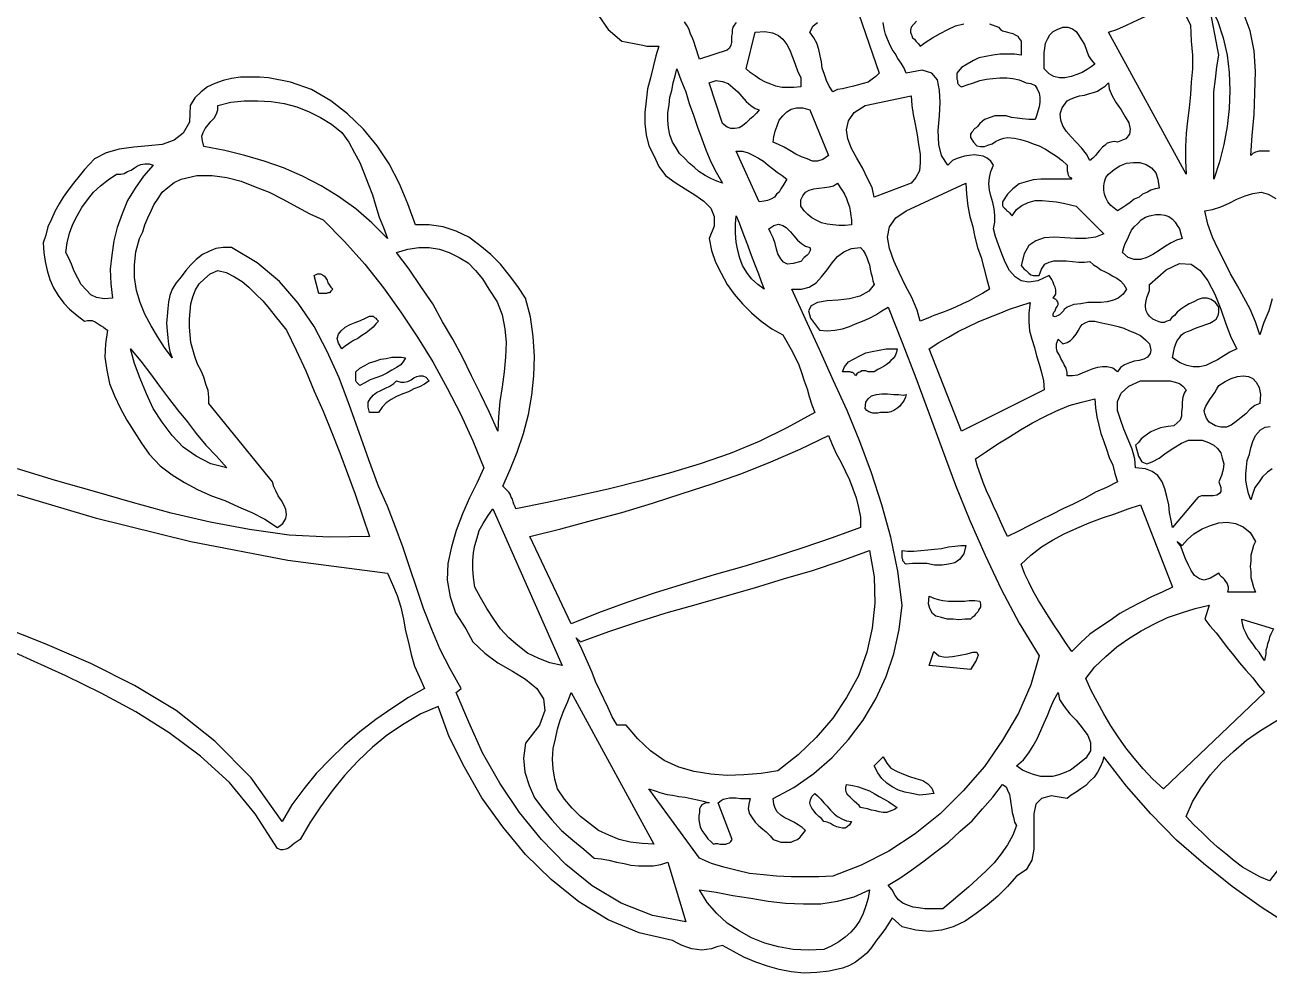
# Model space of a CAD drawing. Extents: x 0.04 to 5.96, y 0.04 to 9.15.
# Drawn here: x 2.503 to 4.298, y 0.118 to 1.486 of the extents above; entities that cross this region are included whole.
import ezdxf

# ---------------------------------------------------------------- set-up
doc = ezdxf.new("R2010")
doc.units = 0
doc.layers.add('1', color=7, linetype='Continuous')

msp = doc.modelspace()

# ---------------------------------------------------------------- linework, layer by layer
for points in [[(2.947, 1.105), (2.945, 1.103), (2.944, 1.102), (2.942, 1.1), (2.94, 1.1), (2.938, 1.099), (2.935, 1.099), (2.932, 1.099), (2.93, 1.099), (2.927, 1.099), (2.92, 1.125), (2.925, 1.127), (2.929, 1.127), (2.932, 1.126), (2.935, 1.124), (2.937, 1.121), (2.939, 1.118), (2.94, 1.114), (2.942, 1.111), (2.944, 1.108), (2.947, 1.105)], [(3.013, 1.059), (3.009, 1.055), (3.005, 1.05), (3, 1.046), (2.995, 1.042), (2.989, 1.038), (2.983, 1.034), (2.977, 1.031), (2.971, 1.027), (2.965, 1.023), (2.96, 1.019), (2.955, 1.027), (2.953, 1.034), (2.955, 1.04), (2.959, 1.045), (2.965, 1.05), (2.972, 1.054), (2.979, 1.057), (2.987, 1.06), (2.994, 1.063), (3, 1.066), (3.002, 1.066), (3.004, 1.066), (3.005, 1.066), (3.007, 1.064), (3.009, 1.063), (3.01, 1.062), (3.012, 1.06), (3.013, 1.059)], [(3.052, 1.006), (3.049, 1.001), (3.045, 0.996), (3.039, 0.992), (3.032, 0.988), (3.025, 0.984), (3.017, 0.98), (3.009, 0.977), (3.001, 0.974), (2.993, 0.97), (2.986, 0.966), (2.984, 0.968), (2.983, 0.969), (2.981, 0.971), (2.98, 0.973), (2.98, 0.975), (2.98, 0.978), (2.98, 0.98), (2.98, 0.983), (2.98, 0.986), (2.986, 0.991), (2.993, 0.995), (3, 0.999), (3.008, 1.001), (3.016, 1.004), (3.024, 1.005), (3.032, 1.007), (3.039, 1.007), (3.046, 1.007), (3.052, 1.006)], [(3.761, 1.019), (3.76, 1.014), (3.758, 1.009), (3.755, 1.005), (3.752, 1.002), (3.749, 0.999), (3.745, 0.996), (3.742, 0.994), (3.737, 0.991), (3.733, 0.989), (3.728, 0.986), (3.725, 0.986), (3.722, 0.986), (3.719, 0.986), (3.716, 0.987), (3.713, 0.987), (3.71, 0.987), (3.708, 0.986), (3.705, 0.985), (3.703, 0.983), (3.701, 0.98), (3.7, 0.982), (3.699, 0.983), (3.697, 0.985), (3.695, 0.985), (3.693, 0.986), (3.69, 0.986), (3.687, 0.986), (3.685, 0.986), (3.682, 0.986), (3.685, 0.993), (3.691, 1), (3.698, 1.004), (3.707, 1.009), (3.716, 1.013), (3.725, 1.015), (3.735, 1.017), (3.745, 1.019), (3.753, 1.019), (3.761, 1.019)], [(3.086, 0.973), (3.079, 0.968), (3.072, 0.964), (3.064, 0.961), (3.056, 0.957), (3.048, 0.954), (3.039, 0.95), (3.031, 0.946), (3.024, 0.941), (3.018, 0.935), (3.013, 0.927), (3, 0.927), (2.998, 0.935), (2.998, 0.942), (3.001, 0.947), (3.005, 0.952), (3.01, 0.956), (3.016, 0.959), (3.023, 0.962), (3.029, 0.965), (3.035, 0.969), (3.039, 0.973), (3.045, 0.971), (3.05, 0.971), (3.055, 0.972), (3.06, 0.974), (3.064, 0.977), (3.068, 0.979), (3.072, 0.98), (3.077, 0.98), (3.081, 0.978), (3.086, 0.973)], [(3.774, 0.953), (3.773, 0.949), (3.771, 0.945), (3.769, 0.942), (3.767, 0.939), (3.765, 0.936), (3.762, 0.934), (3.759, 0.932), (3.756, 0.93), (3.752, 0.928), (3.748, 0.927), (3.745, 0.927), (3.741, 0.927), (3.737, 0.927), (3.733, 0.926), (3.73, 0.926), (3.726, 0.926), (3.723, 0.927), (3.72, 0.928), (3.717, 0.93), (3.715, 0.933), (3.716, 0.942), (3.719, 0.947), (3.724, 0.951), (3.731, 0.953), (3.739, 0.954), (3.747, 0.954), (3.756, 0.953), (3.763, 0.953), (3.77, 0.952), (3.774, 0.953)], [(3.86, 0.735), (3.857, 0.723), (3.851, 0.715), (3.844, 0.71), (3.835, 0.708), (3.826, 0.707), (3.815, 0.707), (3.804, 0.709), (3.794, 0.709), (3.783, 0.709), (3.774, 0.708), (3.772, 0.709), (3.771, 0.711), (3.769, 0.713), (3.769, 0.715), (3.768, 0.717), (3.768, 0.72), (3.768, 0.722), (3.768, 0.725), (3.768, 0.728), (3.776, 0.727), (3.785, 0.727), (3.795, 0.728), (3.805, 0.729), (3.815, 0.73), (3.825, 0.731), (3.835, 0.733), (3.844, 0.734), (3.853, 0.735), (3.86, 0.735)], [(3.88, 0.655), (3.881, 0.651), (3.881, 0.649), (3.881, 0.646), (3.879, 0.643), (3.878, 0.64), (3.876, 0.638), (3.874, 0.636), (3.872, 0.633), (3.869, 0.631), (3.867, 0.629), (3.859, 0.629), (3.85, 0.628), (3.842, 0.629), (3.833, 0.629), (3.825, 0.631), (3.817, 0.633), (3.812, 0.637), (3.808, 0.644), (3.806, 0.651), (3.807, 0.662), (3.814, 0.659), (3.82, 0.657), (3.827, 0.656), (3.835, 0.655), (3.842, 0.655), (3.85, 0.655), (3.858, 0.655), (3.865, 0.656), (3.873, 0.656), (3.88, 0.655)], [(4.329, 0.186), (4.286, 0.213), (4.244, 0.243), (4.203, 0.276), (4.164, 0.31), (4.127, 0.348), (4.092, 0.388), (4.059, 0.43), (4.057, 0.423), (4.054, 0.415), (4.05, 0.408), (4.045, 0.401), (4.039, 0.395), (4.033, 0.389), (4.026, 0.384), (4.019, 0.379), (4.012, 0.375), (4.006, 0.37), (3.983, 0.374), (3.969, 0.37), (3.961, 0.362), (3.958, 0.348), (3.958, 0.332), (3.958, 0.314), (3.958, 0.297), (3.955, 0.281), (3.947, 0.267), (3.933, 0.258), (3.92, 0.243), (3.906, 0.229), (3.891, 0.216), (3.875, 0.204), (3.859, 0.193), (3.842, 0.185), (3.825, 0.18), (3.807, 0.178), (3.788, 0.18), (3.768, 0.185), (3.754, 0.198), (3.749, 0.19), (3.743, 0.181), (3.737, 0.173), (3.73, 0.164), (3.724, 0.155), (3.717, 0.147), (3.709, 0.14), (3.701, 0.134), (3.692, 0.129), (3.682, 0.125), (3.663, 0.121), (3.645, 0.119), (3.627, 0.118), (3.608, 0.12), (3.591, 0.123), (3.574, 0.128), (3.557, 0.134), (3.54, 0.141), (3.525, 0.149), (3.509, 0.158), (3.501, 0.156), (3.493, 0.153), (3.486, 0.152), (3.479, 0.151), (3.472, 0.152), (3.465, 0.153), (3.459, 0.155), (3.451, 0.158), (3.444, 0.161), (3.437, 0.165), (3.389, 0.176), (3.344, 0.195), (3.302, 0.221), (3.262, 0.253), (3.225, 0.289), (3.192, 0.329), (3.162, 0.371), (3.137, 0.415), (3.115, 0.459), (3.099, 0.503), (3.074, 0.492), (3.05, 0.478), (3.026, 0.462), (3.004, 0.444), (2.983, 0.424), (2.964, 0.403), (2.946, 0.381), (2.929, 0.358), (2.914, 0.335), (2.9, 0.311), (2.897, 0.309), (2.894, 0.307), (2.891, 0.305), (2.888, 0.302), (2.885, 0.3), (2.882, 0.298), (2.879, 0.297), (2.875, 0.296), (2.872, 0.296), (2.867, 0.298), (2.835, 0.348), (2.798, 0.393), (2.756, 0.431), (2.711, 0.465), (2.663, 0.495), (2.613, 0.522), (2.562, 0.547), (2.511, 0.57), (2.46, 0.593)], [(3.867, 0.556), (3.807, 0.562), (3.814, 0.582), (3.821, 0.576), (3.83, 0.574), (3.841, 0.575), (3.852, 0.577), (3.862, 0.579), (3.87, 0.581), (3.876, 0.581), (3.878, 0.577), (3.875, 0.569), (3.867, 0.556)], [(3.814, 0.377), (3.803, 0.376), (3.793, 0.375), (3.782, 0.377), (3.772, 0.379), (3.763, 0.382), (3.754, 0.387), (3.746, 0.392), (3.739, 0.399), (3.733, 0.407), (3.728, 0.417), (3.741, 0.43), (3.746, 0.421), (3.752, 0.414), (3.761, 0.409), (3.77, 0.405), (3.779, 0.402), (3.788, 0.399), (3.798, 0.396), (3.805, 0.391), (3.811, 0.385), (3.814, 0.377)], [(3.695, 0.337), (3.692, 0.332), (3.689, 0.329), (3.686, 0.327), (3.682, 0.327), (3.678, 0.328), (3.674, 0.329), (3.669, 0.331), (3.665, 0.334), (3.66, 0.336), (3.655, 0.337), (3.652, 0.341), (3.648, 0.344), (3.644, 0.348), (3.641, 0.352), (3.638, 0.356), (3.636, 0.36), (3.635, 0.364), (3.636, 0.368), (3.638, 0.373), (3.642, 0.377), (3.646, 0.374), (3.651, 0.369), (3.655, 0.364), (3.66, 0.359), (3.665, 0.353), (3.67, 0.348), (3.675, 0.344), (3.682, 0.34), (3.688, 0.338), (3.695, 0.337)], [(3.761, 0.357), (3.757, 0.354), (3.752, 0.352), (3.746, 0.35), (3.741, 0.35), (3.735, 0.351), (3.73, 0.352), (3.724, 0.353), (3.718, 0.355), (3.713, 0.356), (3.708, 0.357), (3.706, 0.36), (3.703, 0.363), (3.699, 0.366), (3.696, 0.369), (3.693, 0.372), (3.69, 0.375), (3.688, 0.378), (3.687, 0.382), (3.687, 0.386), (3.688, 0.39), (3.697, 0.389), (3.705, 0.387), (3.713, 0.384), (3.721, 0.381), (3.728, 0.377), (3.735, 0.373), (3.742, 0.369), (3.749, 0.365), (3.755, 0.361), (3.761, 0.357)]]:
    msp.add_lwpolyline(points)
at = {"layer": '1'}
for points in [[(3.701, 1.516), (3.735, 1.417)], [(4.185, 1.463), (4.187, 1.443), (4.187, 1.423), (4.185, 1.404), (4.184, 1.386), (4.182, 1.367), (4.18, 1.348), (4.178, 1.33), (4.177, 1.311), (4.177, 1.291), (4.178, 1.271), (4.066, 1.476), (4.078, 1.48), (4.092, 1.486), (4.108, 1.494), (4.124, 1.501), (4.14, 1.507), (4.155, 1.51), (4.168, 1.508), (4.177, 1.501), (4.184, 1.486), (4.185, 1.463)], [(4.218, 1.264), (4.218, 1.281), (4.218, 1.298), (4.218, 1.315), (4.218, 1.334), (4.218, 1.352), (4.218, 1.371), (4.218, 1.39), (4.22, 1.408), (4.222, 1.426), (4.225, 1.443), (4.211, 1.516), (4.223, 1.493), (4.231, 1.468), (4.237, 1.443), (4.24, 1.418), (4.241, 1.392), (4.24, 1.366), (4.237, 1.34), (4.232, 1.314), (4.226, 1.289), (4.218, 1.264)], [(3.33, 1.5), (3.344, 1.48), (3.364, 1.463), (3.369, 1.462), (3.374, 1.461), (3.379, 1.46), (3.384, 1.459), (3.389, 1.458), (3.394, 1.457), (3.4, 1.456), (3.406, 1.456), (3.411, 1.456), (3.417, 1.456), (3.413, 1.442), (3.409, 1.426), (3.405, 1.41), (3.401, 1.394), (3.399, 1.377), (3.397, 1.36), (3.397, 1.344), (3.399, 1.328), (3.403, 1.312), (3.41, 1.298), (3.417, 1.282), (3.427, 1.269), (3.441, 1.259), (3.455, 1.25), (3.469, 1.241), (3.482, 1.232), (3.492, 1.222), (3.497, 1.21), (3.497, 1.196), (3.49, 1.178), (3.493, 1.161), (3.499, 1.144), (3.507, 1.128), (3.516, 1.112), (3.526, 1.098), (3.538, 1.084), (3.551, 1.071), (3.565, 1.059), (3.58, 1.048), (3.596, 1.039), (3.602, 1.029), (3.608, 1.018), (3.614, 1.007), (3.619, 0.996), (3.623, 0.985), (3.627, 0.973), (3.631, 0.961), (3.634, 0.95), (3.638, 0.938), (3.642, 0.927), (3.602, 0.905), (3.562, 0.885), (3.52, 0.868), (3.477, 0.853), (3.434, 0.84), (3.39, 0.828), (3.346, 0.817), (3.301, 0.807), (3.256, 0.797), (3.211, 0.788), (3.21, 0.791), (3.208, 0.795), (3.207, 0.798), (3.206, 0.802), (3.204, 0.805), (3.203, 0.809), (3.201, 0.812), (3.198, 0.815), (3.195, 0.818), (3.192, 0.821), (3.203, 0.845), (3.213, 0.87), (3.222, 0.897), (3.229, 0.924), (3.234, 0.952), (3.237, 0.98), (3.238, 1.008), (3.236, 1.037), (3.232, 1.065), (3.225, 1.092), (3.214, 1.109), (3.202, 1.125), (3.189, 1.141), (3.175, 1.155), (3.159, 1.168), (3.143, 1.18), (3.125, 1.189), (3.106, 1.195), (3.086, 1.198), (3.066, 1.198), (3.055, 1.228), (3.043, 1.257), (3.028, 1.286), (3.011, 1.312), (2.991, 1.336), (2.968, 1.358), (2.944, 1.377), (2.916, 1.393), (2.886, 1.404), (2.854, 1.41), (2.841, 1.411), (2.827, 1.411), (2.814, 1.411), (2.801, 1.409), (2.789, 1.406), (2.777, 1.402), (2.766, 1.397), (2.757, 1.39), (2.748, 1.381), (2.741, 1.37), (2.74, 1.346), (2.731, 1.33), (2.718, 1.32), (2.701, 1.314), (2.681, 1.312), (2.66, 1.31), (2.639, 1.307), (2.62, 1.302), (2.603, 1.293), (2.589, 1.278), (2.581, 1.268), (2.573, 1.258), (2.565, 1.248), (2.558, 1.238), (2.552, 1.228), (2.546, 1.217), (2.541, 1.206), (2.536, 1.195), (2.533, 1.183), (2.529, 1.172), (2.53, 1.158), (2.532, 1.145), (2.535, 1.132), (2.539, 1.119), (2.544, 1.107), (2.551, 1.096), (2.559, 1.085), (2.567, 1.076), (2.578, 1.067), (2.589, 1.059), (2.593, 1.06), (2.597, 1.06), (2.6, 1.06), (2.604, 1.058), (2.607, 1.056), (2.61, 1.054), (2.613, 1.052), (2.616, 1.05), (2.619, 1.048), (2.622, 1.046), (2.619, 1.026), (2.618, 1.007), (2.621, 0.988), (2.625, 0.969), (2.632, 0.951), (2.64, 0.934), (2.65, 0.916), (2.66, 0.9), (2.671, 0.883), (2.682, 0.867), (2.698, 0.85), (2.715, 0.837), (2.733, 0.826), (2.752, 0.816), (2.772, 0.807), (2.791, 0.8), (2.811, 0.791), (2.83, 0.783), (2.849, 0.773), (2.867, 0.761), (2.875, 0.767), (2.879, 0.774), (2.88, 0.78), (2.879, 0.787), (2.877, 0.793), (2.873, 0.8), (2.868, 0.807), (2.865, 0.814), (2.862, 0.82), (2.86, 0.827), (2.768, 0.94), (2.768, 0.949), (2.767, 0.959), (2.764, 0.968), (2.761, 0.978), (2.757, 0.987), (2.752, 0.997), (2.748, 1.008), (2.745, 1.018), (2.742, 1.028), (2.741, 1.039), (2.74, 1.05), (2.74, 1.062), (2.741, 1.073), (2.742, 1.084), (2.745, 1.094), (2.749, 1.104), (2.754, 1.113), (2.762, 1.12), (2.77, 1.127), (2.781, 1.132), (2.793, 1.129), (2.805, 1.123), (2.816, 1.116), (2.826, 1.108), (2.836, 1.098), (2.846, 1.088), (2.855, 1.077), (2.864, 1.066), (2.872, 1.056), (2.88, 1.046), (2.894, 1.017), (2.908, 0.987), (2.92, 0.958), (2.933, 0.929), (2.945, 0.899), (2.957, 0.869), (2.968, 0.839), (2.979, 0.809), (2.99, 0.778), (3, 0.748), (2.942, 0.747), (2.884, 0.75), (2.827, 0.758), (2.77, 0.769), (2.714, 0.782), (2.658, 0.797), (2.603, 0.813), (2.547, 0.829), (2.492, 0.846)], [(3.529, 1.49), (3.526, 1.486), (3.524, 1.483), (3.523, 1.479), (3.523, 1.474), (3.522, 1.47), (3.522, 1.466), (3.522, 1.461), (3.521, 1.457), (3.519, 1.453), (3.516, 1.45), (3.476, 1.437), (3.474, 1.443), (3.472, 1.449), (3.47, 1.455), (3.468, 1.461), (3.466, 1.468), (3.463, 1.473), (3.461, 1.48), (3.458, 1.485), (3.454, 1.491)], [(3.735, 1.417), (3.73, 1.412), (3.725, 1.408), (3.719, 1.404), (3.712, 1.402), (3.705, 1.4), (3.698, 1.398), (3.69, 1.396), (3.682, 1.394), (3.675, 1.393), (3.668, 1.39), (3.663, 1.398), (3.659, 1.406), (3.656, 1.415), (3.653, 1.424), (3.652, 1.433), (3.65, 1.442), (3.648, 1.451), (3.645, 1.46), (3.641, 1.468), (3.635, 1.476), (3.64, 1.485), (3.646, 1.49)], [(3.894, 1.488), (3.907, 1.483), (3.91, 1.48), (3.913, 1.478), (3.917, 1.477), (3.92, 1.476), (3.924, 1.475), (3.928, 1.474), (3.931, 1.472), (3.935, 1.47), (3.937, 1.467), (3.94, 1.463), (3.94, 1.443), (3.93, 1.444), (3.919, 1.444), (3.909, 1.444), (3.899, 1.443), (3.889, 1.441), (3.879, 1.439), (3.871, 1.435), (3.862, 1.43), (3.854, 1.425), (3.847, 1.417), (3.847, 1.414), (3.847, 1.411), (3.847, 1.408), (3.848, 1.406), (3.848, 1.403), (3.849, 1.401), (3.85, 1.4), (3.852, 1.398), (3.854, 1.397), (3.862, 1.4), (3.871, 1.403), (3.88, 1.406), (3.89, 1.408), (3.899, 1.409), (3.909, 1.41), (3.919, 1.41), (3.928, 1.409), (3.937, 1.407), (3.947, 1.403), (3.954, 1.402), (3.96, 1.399), (3.963, 1.394), (3.966, 1.388), (3.967, 1.382), (3.967, 1.375), (3.966, 1.368), (3.964, 1.362), (3.962, 1.355), (3.96, 1.35), (3.951, 1.35), (3.942, 1.351), (3.934, 1.352), (3.926, 1.353), (3.918, 1.355), (3.91, 1.355), (3.902, 1.355), (3.895, 1.353), (3.887, 1.35), (3.88, 1.344), (3.879, 1.342), (3.877, 1.34), (3.875, 1.338), (3.873, 1.337), (3.871, 1.335), (3.87, 1.333), (3.868, 1.331), (3.867, 1.329), (3.867, 1.327), (3.867, 1.324), (3.871, 1.317), (3.876, 1.312), (3.881, 1.311), (3.887, 1.311), (3.892, 1.313), (3.898, 1.315), (3.903, 1.318), (3.909, 1.321), (3.915, 1.323), (3.92, 1.324), (3.93, 1.323), (3.939, 1.321), (3.949, 1.318), (3.957, 1.315), (3.966, 1.312), (3.975, 1.307), (3.983, 1.302), (3.991, 1.297), (3.999, 1.291), (4.006, 1.284), (4.006, 1.281), (4.006, 1.278), (4.006, 1.276), (4.007, 1.273), (4.007, 1.271), (4.008, 1.269), (4.009, 1.267), (4.011, 1.266), (4.013, 1.264), (4.002, 1.264), (3.99, 1.264), (3.979, 1.264), (3.968, 1.264), (3.957, 1.263), (3.947, 1.26), (3.937, 1.257), (3.928, 1.25), (3.92, 1.242), (3.913, 1.231), (3.913, 1.228), (3.913, 1.226), (3.914, 1.224), (3.916, 1.222), (3.918, 1.22), (3.919, 1.218), (3.921, 1.217), (3.923, 1.215), (3.925, 1.213), (3.927, 1.211), (3.933, 1.22), (3.941, 1.226), (3.95, 1.23), (3.96, 1.233), (3.97, 1.233), (3.98, 1.232), (3.991, 1.231), (4.001, 1.229), (4.011, 1.227), (4.019, 1.225), (4.059, 1.185), (4.047, 1.18), (4.033, 1.178), (4.018, 1.178), (4.003, 1.179), (3.988, 1.18), (3.973, 1.179), (3.961, 1.175), (3.951, 1.168), (3.944, 1.156), (3.94, 1.139), (3.942, 1.137), (3.944, 1.134), (3.947, 1.132), (3.949, 1.13), (3.951, 1.128), (3.954, 1.126), (3.957, 1.125), (3.96, 1.125), (3.963, 1.125), (3.966, 1.125), (3.969, 1.134), (3.974, 1.141), (3.98, 1.144), (3.987, 1.146), (3.996, 1.146), (4.005, 1.146), (4.014, 1.145), (4.023, 1.144), (4.031, 1.144), (4.039, 1.145), (4.044, 1.14), (4.05, 1.137), (4.055, 1.133), (4.061, 1.13), (4.067, 1.127), (4.072, 1.124), (4.078, 1.121), (4.083, 1.117), (4.088, 1.112), (4.092, 1.105), (4.087, 1.098), (4.08, 1.092), (4.073, 1.089), (4.064, 1.087), (4.055, 1.086), (4.045, 1.086), (4.036, 1.086), (4.026, 1.084), (4.016, 1.083), (4.006, 1.079), (4.004, 1.077), (4.002, 1.076), (4.001, 1.074), (3.999, 1.072), (3.997, 1.07), (3.995, 1.068), (3.993, 1.067), (3.991, 1.066), (3.989, 1.065), (3.986, 1.066), (3.986, 1.069), (3.987, 1.072), (3.989, 1.074), (3.99, 1.077), (3.992, 1.08), (3.993, 1.083), (3.993, 1.085), (3.992, 1.088), (3.99, 1.09), (3.986, 1.092), (3.988, 1.095), (3.99, 1.098), (3.99, 1.101), (3.99, 1.104), (3.989, 1.108), (3.987, 1.112), (3.986, 1.115), (3.984, 1.119), (3.982, 1.122), (3.98, 1.125), (3.964, 1.117), (3.951, 1.115), (3.94, 1.117), (3.931, 1.123), (3.923, 1.132), (3.917, 1.144), (3.912, 1.156), (3.907, 1.169), (3.903, 1.181), (3.9, 1.192), (3.902, 1.202), (3.902, 1.212), (3.901, 1.221), (3.899, 1.23), (3.896, 1.24), (3.894, 1.248), (3.893, 1.257), (3.894, 1.266), (3.896, 1.275), (3.9, 1.284), (3.896, 1.29), (3.891, 1.294), (3.885, 1.297), (3.879, 1.298), (3.872, 1.299), (3.865, 1.298), (3.858, 1.297), (3.852, 1.295), (3.846, 1.293), (3.841, 1.291), (3.834, 1.284), (3.825, 1.298), (3.821, 1.314), (3.82, 1.334), (3.822, 1.355), (3.823, 1.375), (3.822, 1.392), (3.819, 1.407), (3.811, 1.417), (3.797, 1.421), (3.774, 1.417), (3.771, 1.424), (3.767, 1.431), (3.762, 1.438), (3.758, 1.445), (3.754, 1.451), (3.75, 1.459), (3.747, 1.466), (3.744, 1.473), (3.742, 1.481), (3.741, 1.49)], [(3.789, 1.492), (3.781, 1.483), (3.78, 1.479), (3.78, 1.476), (3.781, 1.473), (3.782, 1.471), (3.783, 1.468), (3.786, 1.466), (3.788, 1.463), (3.79, 1.461), (3.792, 1.459), (3.794, 1.456), (3.803, 1.462), (3.812, 1.468), (3.823, 1.474), (3.834, 1.48), (3.845, 1.485), (3.857, 1.488)], [(4.298, 1.304), (4.293, 1.304), (4.288, 1.304), (4.283, 1.304), (4.278, 1.303), (4.274, 1.301), (4.271, 1.298), (4.273, 1.327), (4.276, 1.357), (4.277, 1.388), (4.278, 1.419), (4.276, 1.449), (4.27, 1.478), (4.26, 1.505)], [(3.622, 1.41), (3.622, 1.397), (3.612, 1.396), (3.603, 1.396), (3.595, 1.396), (3.586, 1.398), (3.579, 1.401), (3.571, 1.404), (3.563, 1.408), (3.556, 1.413), (3.549, 1.418), (3.543, 1.423), (3.556, 1.476), (3.57, 1.477), (3.581, 1.475), (3.59, 1.471), (3.596, 1.466), (3.602, 1.458), (3.606, 1.45), (3.61, 1.44), (3.614, 1.43), (3.617, 1.42), (3.622, 1.41)], [(4.046, 1.43), (4.041, 1.426), (4.035, 1.422), (4.028, 1.418), (4.02, 1.415), (4.012, 1.412), (4.003, 1.41), (3.995, 1.41), (3.987, 1.412), (3.98, 1.416), (3.973, 1.423), (3.973, 1.431), (3.973, 1.438), (3.973, 1.446), (3.974, 1.453), (3.975, 1.46), (3.978, 1.466), (3.981, 1.472), (3.986, 1.477), (3.992, 1.48), (4, 1.483), (4.007, 1.483), (4.014, 1.481), (4.019, 1.477), (4.023, 1.471), (4.027, 1.465), (4.031, 1.458), (4.034, 1.45), (4.037, 1.442), (4.041, 1.436), (4.046, 1.43)], [(3.509, 1.258), (3.501, 1.261), (3.492, 1.265), (3.484, 1.269), (3.475, 1.275), (3.468, 1.281), (3.461, 1.287), (3.454, 1.294), (3.447, 1.301), (3.442, 1.309), (3.437, 1.317), (3.433, 1.328), (3.431, 1.338), (3.43, 1.349), (3.43, 1.36), (3.432, 1.371), (3.433, 1.382), (3.436, 1.392), (3.438, 1.403), (3.441, 1.413), (3.443, 1.423), (3.449, 1.407), (3.456, 1.39), (3.461, 1.373), (3.467, 1.356), (3.473, 1.339), (3.479, 1.322), (3.485, 1.306), (3.492, 1.289), (3.5, 1.274), (3.509, 1.258)], [(3.562, 1.364), (3.558, 1.359), (3.553, 1.354), (3.548, 1.35), (3.543, 1.345), (3.538, 1.341), (3.533, 1.338), (3.527, 1.337), (3.521, 1.337), (3.516, 1.339), (3.509, 1.344), (3.49, 1.403), (3.5, 1.406), (3.509, 1.405), (3.517, 1.402), (3.524, 1.396), (3.531, 1.39), (3.537, 1.383), (3.543, 1.376), (3.55, 1.37), (3.556, 1.366), (3.562, 1.364)], [(4.079, 1.317), (4.074, 1.318), (4.069, 1.317), (4.064, 1.316), (4.061, 1.313), (4.057, 1.31), (4.053, 1.305), (4.05, 1.302), (4.047, 1.298), (4.043, 1.294), (4.039, 1.291), (4.034, 1.3), (4.027, 1.309), (4.019, 1.317), (4.012, 1.325), (4.005, 1.333), (4, 1.341), (3.997, 1.349), (3.996, 1.358), (3.999, 1.367), (4.006, 1.377), (4.012, 1.38), (4.018, 1.382), (4.024, 1.384), (4.031, 1.385), (4.037, 1.387), (4.044, 1.389), (4.05, 1.391), (4.055, 1.394), (4.061, 1.398), (4.066, 1.403), (4.067, 1.394), (4.071, 1.384), (4.077, 1.374), (4.084, 1.364), (4.09, 1.354), (4.095, 1.345), (4.097, 1.336), (4.096, 1.329), (4.091, 1.322), (4.079, 1.317)], [(3.781, 1.258), (3.728, 1.238), (3.725, 1.252), (3.718, 1.265), (3.711, 1.28), (3.703, 1.294), (3.695, 1.308), (3.69, 1.322), (3.688, 1.335), (3.691, 1.348), (3.699, 1.36), (3.715, 1.37), (3.781, 1.384), (3.782, 1.37), (3.784, 1.357), (3.787, 1.343), (3.79, 1.328), (3.792, 1.314), (3.794, 1.3), (3.794, 1.288), (3.793, 1.276), (3.788, 1.266), (3.781, 1.258)], [(2.96, 1.331), (2.97, 1.317), (2.978, 1.302), (2.986, 1.288), (2.992, 1.272), (2.998, 1.257), (3.004, 1.241), (3.009, 1.225), (3.014, 1.209), (3.02, 1.194), (3.026, 1.178), (3.003, 1.201), (2.98, 1.221), (2.955, 1.239), (2.93, 1.254), (2.903, 1.268), (2.876, 1.28), (2.848, 1.29), (2.82, 1.298), (2.791, 1.305), (2.761, 1.311), (2.759, 1.319), (2.758, 1.326), (2.76, 1.331), (2.763, 1.337), (2.767, 1.342), (2.771, 1.347), (2.776, 1.352), (2.779, 1.358), (2.781, 1.364), (2.781, 1.37), (2.8, 1.375), (2.819, 1.377), (2.839, 1.377), (2.858, 1.376), (2.877, 1.373), (2.895, 1.368), (2.913, 1.361), (2.929, 1.353), (2.945, 1.343), (2.96, 1.331)], [(3.662, 1.298), (3.654, 1.292), (3.646, 1.29), (3.639, 1.29), (3.631, 1.293), (3.623, 1.296), (3.615, 1.3), (3.606, 1.305), (3.598, 1.31), (3.59, 1.314), (3.582, 1.317), (3.583, 1.325), (3.585, 1.333), (3.588, 1.341), (3.591, 1.349), (3.596, 1.355), (3.602, 1.361), (3.608, 1.365), (3.616, 1.367), (3.625, 1.367), (3.635, 1.364), (3.662, 1.298)], [(3.602, 1.264), (3.599, 1.259), (3.596, 1.254), (3.593, 1.25), (3.591, 1.245), (3.587, 1.242), (3.584, 1.238), (3.579, 1.235), (3.574, 1.233), (3.569, 1.232), (3.562, 1.231), (3.529, 1.304), (3.538, 1.304), (3.546, 1.302), (3.554, 1.298), (3.561, 1.294), (3.568, 1.29), (3.575, 1.284), (3.581, 1.279), (3.588, 1.274), (3.595, 1.269), (3.602, 1.264)], [(2.688, 1.284), (2.674, 1.268), (2.662, 1.251), (2.651, 1.233), (2.643, 1.214), (2.636, 1.194), (2.631, 1.175), (2.628, 1.154), (2.626, 1.134), (2.627, 1.113), (2.629, 1.092), (2.617, 1.091), (2.606, 1.093), (2.598, 1.097), (2.591, 1.104), (2.584, 1.112), (2.579, 1.121), (2.574, 1.131), (2.57, 1.141), (2.566, 1.15), (2.562, 1.158), (2.564, 1.172), (2.567, 1.186), (2.572, 1.199), (2.578, 1.211), (2.585, 1.223), (2.593, 1.234), (2.602, 1.245), (2.612, 1.254), (2.623, 1.263), (2.635, 1.271), (2.641, 1.271), (2.646, 1.272), (2.651, 1.275), (2.656, 1.277), (2.661, 1.28), (2.665, 1.283), (2.67, 1.285), (2.676, 1.286), (2.682, 1.286), (2.688, 1.284)], [(4.139, 1.251), (4.133, 1.25), (4.127, 1.248), (4.122, 1.245), (4.115, 1.242), (4.11, 1.238), (4.103, 1.235), (4.097, 1.23), (4.091, 1.226), (4.085, 1.222), (4.079, 1.218), (4.074, 1.222), (4.069, 1.226), (4.065, 1.231), (4.062, 1.237), (4.06, 1.242), (4.059, 1.248), (4.059, 1.254), (4.06, 1.26), (4.062, 1.266), (4.066, 1.271), (4.074, 1.278), (4.082, 1.283), (4.092, 1.287), (4.102, 1.288), (4.111, 1.288), (4.12, 1.285), (4.128, 1.28), (4.134, 1.273), (4.137, 1.264), (4.139, 1.251)], [(3.165, 0.847), (3.155, 0.826), (3.144, 0.804), (3.134, 0.781), (3.125, 0.757), (3.118, 0.733), (3.113, 0.709), (3.112, 0.685), (3.116, 0.661), (3.124, 0.638), (3.139, 0.615), (3.149, 0.596), (3.166, 0.58), (3.185, 0.566), (3.206, 0.554), (3.225, 0.542), (3.241, 0.529), (3.251, 0.514), (3.253, 0.497), (3.245, 0.476), (3.225, 0.45), (3.222, 0.428), (3.224, 0.408), (3.23, 0.389), (3.238, 0.371), (3.25, 0.355), (3.263, 0.339), (3.277, 0.324), (3.293, 0.31), (3.309, 0.297), (3.324, 0.284), (3.334, 0.283), (3.345, 0.281), (3.356, 0.278), (3.367, 0.276), (3.377, 0.274), (3.388, 0.273), (3.399, 0.273), (3.409, 0.273), (3.42, 0.275), (3.43, 0.278), (3.456, 0.192), (3.408, 0.201), (3.363, 0.219), (3.321, 0.244), (3.283, 0.275), (3.248, 0.311), (3.216, 0.35), (3.188, 0.392), (3.163, 0.436), (3.143, 0.48), (3.125, 0.523), (3.132, 0.529), (3.116, 0.557), (3.102, 0.585), (3.09, 0.614), (3.078, 0.644), (3.068, 0.673), (3.058, 0.703), (3.048, 0.733), (3.037, 0.763), (3.026, 0.792), (3.013, 0.821), (2.999, 0.859), (2.985, 0.898), (2.971, 0.937), (2.956, 0.977), (2.939, 1.015), (2.92, 1.051), (2.897, 1.085), (2.87, 1.116), (2.838, 1.143), (2.801, 1.165), (2.789, 1.165), (2.778, 1.164), (2.769, 1.16), (2.759, 1.155), (2.75, 1.148), (2.742, 1.14), (2.735, 1.132), (2.728, 1.123), (2.721, 1.114), (2.715, 1.105), (2.712, 1.096), (2.71, 1.087), (2.709, 1.077), (2.708, 1.066), (2.707, 1.056), (2.708, 1.045), (2.709, 1.035), (2.71, 1.025), (2.712, 1.015), (2.715, 1.006), (2.704, 1.021), (2.694, 1.037), (2.685, 1.052), (2.676, 1.069), (2.669, 1.086), (2.664, 1.103), (2.661, 1.122), (2.661, 1.14), (2.663, 1.159), (2.668, 1.178), (2.673, 1.188), (2.676, 1.198), (2.68, 1.208), (2.685, 1.218), (2.689, 1.227), (2.695, 1.236), (2.701, 1.245), (2.709, 1.252), (2.718, 1.259), (2.728, 1.264), (2.751, 1.269), (2.773, 1.269), (2.794, 1.266), (2.815, 1.261), (2.835, 1.253), (2.855, 1.245), (2.875, 1.235), (2.895, 1.224), (2.914, 1.214), (2.933, 1.205), (2.964, 1.174), (2.993, 1.141), (3.02, 1.107), (3.045, 1.072), (3.069, 1.036), (3.091, 1), (3.112, 0.962), (3.131, 0.925), (3.149, 0.886), (3.165, 0.847)], [(3.695, 1.198), (3.686, 1.197), (3.677, 1.197), (3.668, 1.198), (3.66, 1.199), (3.652, 1.201), (3.645, 1.204), (3.638, 1.208), (3.632, 1.213), (3.627, 1.218), (3.622, 1.225), (3.622, 1.234), (3.625, 1.24), (3.629, 1.245), (3.634, 1.248), (3.641, 1.25), (3.648, 1.251), (3.656, 1.252), (3.663, 1.253), (3.669, 1.254), (3.675, 1.258), (3.679, 1.252), (3.682, 1.247), (3.685, 1.242), (3.688, 1.236), (3.69, 1.23), (3.692, 1.224), (3.693, 1.218), (3.694, 1.211), (3.695, 1.205), (3.695, 1.198)], [(3.894, 1.105), (3.884, 1.099), (3.875, 1.094), (3.865, 1.088), (3.855, 1.084), (3.845, 1.079), (3.835, 1.075), (3.825, 1.071), (3.814, 1.067), (3.805, 1.063), (3.794, 1.059), (3.79, 1.075), (3.782, 1.093), (3.773, 1.11), (3.764, 1.129), (3.756, 1.146), (3.75, 1.164), (3.747, 1.18), (3.75, 1.195), (3.759, 1.208), (3.774, 1.218), (3.86, 1.258), (3.861, 1.242), (3.863, 1.225), (3.866, 1.21), (3.87, 1.195), (3.873, 1.18), (3.877, 1.165), (3.882, 1.151), (3.886, 1.136), (3.89, 1.121), (3.894, 1.105)], [(4.302, 1.091), (4.297, 1.074), (4.29, 1.057), (4.284, 1.039), (4.278, 1.058), (4.27, 1.076), (4.261, 1.093), (4.252, 1.11), (4.242, 1.127), (4.233, 1.145), (4.224, 1.163), (4.216, 1.18), (4.209, 1.199), (4.205, 1.218), (4.216, 1.22), (4.228, 1.224), (4.24, 1.229), (4.251, 1.235), (4.263, 1.24), (4.274, 1.243), (4.286, 1.245), (4.296, 1.242), (4.307, 1.236)], [(3.569, 1.105), (3.56, 1.112), (3.551, 1.12), (3.544, 1.129), (3.538, 1.139), (3.534, 1.15), (3.531, 1.161), (3.529, 1.173), (3.528, 1.186), (3.528, 1.199), (3.529, 1.211), (3.533, 1.201), (3.537, 1.19), (3.541, 1.18), (3.545, 1.169), (3.549, 1.158), (3.553, 1.148), (3.557, 1.137), (3.561, 1.127), (3.565, 1.116), (3.569, 1.105)], [(4.172, 1.178), (4.164, 1.176), (4.156, 1.172), (4.148, 1.167), (4.139, 1.161), (4.13, 1.155), (4.121, 1.151), (4.112, 1.148), (4.103, 1.148), (4.094, 1.151), (4.086, 1.158), (4.088, 1.165), (4.09, 1.171), (4.093, 1.177), (4.096, 1.184), (4.099, 1.19), (4.103, 1.195), (4.108, 1.2), (4.113, 1.205), (4.119, 1.209), (4.125, 1.211), (4.134, 1.213), (4.141, 1.213), (4.147, 1.212), (4.153, 1.21), (4.158, 1.206), (4.162, 1.202), (4.165, 1.197), (4.168, 1.192), (4.17, 1.185), (4.172, 1.178)], [(3.622, 1.145), (3.611, 1.142), (3.603, 1.141), (3.597, 1.144), (3.593, 1.149), (3.589, 1.156), (3.587, 1.163), (3.585, 1.171), (3.582, 1.179), (3.579, 1.186), (3.576, 1.192), (3.583, 1.197), (3.59, 1.199), (3.596, 1.197), (3.601, 1.194), (3.607, 1.188), (3.612, 1.182), (3.617, 1.176), (3.623, 1.171), (3.629, 1.167), (3.635, 1.165), (3.636, 1.162), (3.635, 1.16), (3.634, 1.158), (3.633, 1.156), (3.631, 1.154), (3.629, 1.152), (3.627, 1.151), (3.625, 1.149), (3.624, 1.147), (3.622, 1.145)], [(3.172, 1.105), (3.184, 1.087), (3.191, 1.068), (3.195, 1.048), (3.197, 1.028), (3.196, 1.007), (3.194, 0.986), (3.191, 0.964), (3.188, 0.943), (3.186, 0.921), (3.185, 0.9), (3.173, 0.927), (3.16, 0.954), (3.147, 0.98), (3.134, 1.007), (3.12, 1.033), (3.105, 1.058), (3.091, 1.084), (3.074, 1.109), (3.057, 1.134), (3.039, 1.158), (3.055, 1.163), (3.071, 1.165), (3.086, 1.165), (3.101, 1.163), (3.115, 1.158), (3.129, 1.151), (3.142, 1.143), (3.153, 1.132), (3.163, 1.12), (3.172, 1.105)], [(3.728, 1.112), (3.72, 1.102), (3.707, 1.095), (3.692, 1.091), (3.676, 1.089), (3.66, 1.088), (3.646, 1.086), (3.637, 1.081), (3.633, 1.074), (3.636, 1.063), (3.649, 1.046), (3.66, 1.045), (3.671, 1.046), (3.682, 1.048), (3.692, 1.051), (3.701, 1.055), (3.711, 1.059), (3.721, 1.063), (3.73, 1.068), (3.739, 1.074), (3.748, 1.079), (3.768, 1.028), (3.788, 0.977), (3.807, 0.925), (3.826, 0.874), (3.845, 0.822), (3.866, 0.771), (3.888, 0.721), (3.911, 0.672), (3.937, 0.623), (3.966, 0.576), (3.954, 0.534), (3.936, 0.493), (3.913, 0.454), (3.887, 0.416), (3.856, 0.381), (3.823, 0.348), (3.787, 0.319), (3.749, 0.294), (3.709, 0.274), (3.668, 0.258), (3.648, 0.257), (3.627, 0.257), (3.608, 0.257), (3.587, 0.258), (3.568, 0.26), (3.548, 0.262), (3.53, 0.266), (3.511, 0.271), (3.493, 0.276), (3.476, 0.284), (3.403, 0.384), (3.412, 0.381), (3.42, 0.378), (3.429, 0.376), (3.437, 0.375), (3.446, 0.373), (3.455, 0.372), (3.464, 0.37), (3.473, 0.368), (3.481, 0.366), (3.49, 0.364), (3.487, 0.364), (3.485, 0.364), (3.483, 0.363), (3.481, 0.362), (3.479, 0.361), (3.478, 0.359), (3.477, 0.357), (3.476, 0.355), (3.476, 0.353), (3.476, 0.35), (3.475, 0.345), (3.475, 0.339), (3.476, 0.334), (3.477, 0.329), (3.479, 0.324), (3.482, 0.32), (3.485, 0.316), (3.488, 0.312), (3.492, 0.308), (3.496, 0.304), (3.499, 0.305), (3.502, 0.305), (3.505, 0.304), (3.508, 0.304), (3.511, 0.304), (3.514, 0.304), (3.516, 0.305), (3.519, 0.306), (3.521, 0.308), (3.523, 0.311), (3.503, 0.364), (3.507, 0.367), (3.51, 0.369), (3.515, 0.37), (3.519, 0.371), (3.524, 0.371), (3.529, 0.371), (3.535, 0.37), (3.54, 0.37), (3.545, 0.37), (3.549, 0.37), (3.547, 0.362), (3.546, 0.355), (3.548, 0.348), (3.552, 0.342), (3.556, 0.336), (3.561, 0.331), (3.567, 0.326), (3.572, 0.322), (3.578, 0.316), (3.582, 0.311), (3.588, 0.309), (3.593, 0.307), (3.598, 0.307), (3.603, 0.307), (3.608, 0.307), (3.612, 0.309), (3.617, 0.311), (3.621, 0.314), (3.625, 0.319), (3.629, 0.324), (3.624, 0.328), (3.618, 0.332), (3.612, 0.336), (3.605, 0.339), (3.599, 0.342), (3.593, 0.346), (3.588, 0.351), (3.585, 0.356), (3.583, 0.362), (3.582, 0.37), (3.612, 0.386), (3.641, 0.406), (3.667, 0.429), (3.691, 0.455), (3.712, 0.483), (3.73, 0.514), (3.745, 0.546), (3.756, 0.579), (3.764, 0.614), (3.768, 0.649), (3.762, 0.698), (3.752, 0.747), (3.739, 0.794), (3.724, 0.84), (3.707, 0.885), (3.689, 0.93), (3.669, 0.973), (3.649, 1.018), (3.629, 1.062), (3.609, 1.105), (3.623, 1.105), (3.634, 1.108), (3.644, 1.114), (3.652, 1.123), (3.66, 1.133), (3.667, 1.143), (3.675, 1.152), (3.684, 1.159), (3.695, 1.164), (3.708, 1.165), (3.712, 1.161), (3.715, 1.156), (3.717, 1.151), (3.719, 1.145), (3.721, 1.14), (3.722, 1.134), (3.723, 1.129), (3.725, 1.123), (3.726, 1.117), (3.728, 1.112)], [(4.251, 1.019), (4.241, 1.014), (4.232, 1.009), (4.223, 1.003), (4.214, 0.999), (4.206, 0.995), (4.197, 0.993), (4.188, 0.993), (4.179, 0.995), (4.169, 0.999), (4.158, 1.006), (4.159, 1.011), (4.16, 1.016), (4.161, 1.021), (4.163, 1.026), (4.165, 1.031), (4.168, 1.035), (4.171, 1.039), (4.175, 1.042), (4.18, 1.044), (4.185, 1.046), (4.189, 1.048), (4.195, 1.05), (4.201, 1.052), (4.206, 1.054), (4.212, 1.056), (4.217, 1.059), (4.221, 1.062), (4.224, 1.067), (4.225, 1.072), (4.225, 1.079), (4.22, 1.086), (4.214, 1.09), (4.208, 1.092), (4.201, 1.092), (4.195, 1.09), (4.189, 1.087), (4.182, 1.084), (4.176, 1.08), (4.17, 1.076), (4.165, 1.072), (4.161, 1.067), (4.157, 1.064), (4.154, 1.06), (4.15, 1.059), (4.146, 1.057), (4.142, 1.057), (4.139, 1.058), (4.134, 1.06), (4.13, 1.062), (4.125, 1.066), (4.122, 1.07), (4.12, 1.074), (4.119, 1.079), (4.119, 1.083), (4.12, 1.088), (4.121, 1.093), (4.123, 1.098), (4.125, 1.103), (4.125, 1.107), (4.125, 1.112), (4.149, 1.133), (4.168, 1.142), (4.185, 1.141), (4.198, 1.132), (4.209, 1.117), (4.219, 1.098), (4.228, 1.076), (4.235, 1.055), (4.243, 1.035), (4.251, 1.019)], [(3.953, 1.086), (3.951, 1.071), (3.951, 1.058), (3.952, 1.045), (3.955, 1.033), (3.959, 1.021), (3.962, 1.009), (3.966, 0.997), (3.969, 0.985), (3.972, 0.973), (3.973, 0.96), (3.854, 0.9), (3.807, 1.019), (3.821, 1.028), (3.835, 1.036), (3.849, 1.044), (3.864, 1.051), (3.878, 1.058), (3.893, 1.064), (3.908, 1.07), (3.923, 1.076), (3.938, 1.081), (3.953, 1.086)], [(4.125, 1.026), (4.127, 1.017), (4.126, 1.012), (4.122, 1.007), (4.117, 1.004), (4.11, 1.002), (4.103, 1.001), (4.096, 0.999), (4.089, 0.996), (4.083, 0.992), (4.079, 0.986), (4.072, 0.991), (4.064, 0.993), (4.057, 0.993), (4.05, 0.992), (4.043, 0.99), (4.036, 0.987), (4.028, 0.984), (4.021, 0.981), (4.014, 0.98), (4.006, 0.98), (4.006, 0.985), (4.005, 0.991), (4.002, 0.996), (4, 1), (3.997, 1.005), (3.995, 1.01), (3.992, 1.015), (3.991, 1.02), (3.991, 1.026), (3.993, 1.033), (4, 1.026), (4.006, 1.028), (4.011, 1.031), (4.015, 1.035), (4.019, 1.04), (4.022, 1.045), (4.025, 1.05), (4.028, 1.054), (4.033, 1.057), (4.038, 1.059), (4.046, 1.059), (4.054, 1.057), (4.063, 1.055), (4.072, 1.053), (4.08, 1.051), (4.088, 1.049), (4.096, 1.045), (4.104, 1.042), (4.112, 1.038), (4.119, 1.032), (4.125, 1.026)], [(2.794, 0.847), (2.771, 0.853), (2.75, 0.864), (2.731, 0.877), (2.715, 0.894), (2.701, 0.913), (2.688, 0.933), (2.678, 0.954), (2.669, 0.976), (2.661, 0.998), (2.655, 1.019), (2.67, 1.001), (2.684, 0.983), (2.697, 0.965), (2.71, 0.948), (2.723, 0.931), (2.737, 0.914), (2.75, 0.897), (2.764, 0.88), (2.779, 0.864), (2.794, 0.847)], [(4.178, 0.96), (4.175, 0.955), (4.173, 0.949), (4.172, 0.942), (4.172, 0.935), (4.171, 0.928), (4.171, 0.922), (4.169, 0.916), (4.165, 0.912), (4.16, 0.908), (4.152, 0.907), (4.146, 0.906), (4.141, 0.905), (4.136, 0.903), (4.131, 0.901), (4.127, 0.899), (4.122, 0.896), (4.117, 0.892), (4.113, 0.889), (4.109, 0.884), (4.105, 0.88), (4.109, 0.864), (4.114, 0.856), (4.121, 0.853), (4.129, 0.856), (4.139, 0.861), (4.149, 0.869), (4.16, 0.876), (4.171, 0.883), (4.181, 0.887), (4.192, 0.887), (4.201, 0.887), (4.21, 0.884), (4.218, 0.88), (4.223, 0.875), (4.228, 0.869), (4.23, 0.861), (4.232, 0.853), (4.231, 0.845), (4.229, 0.836), (4.225, 0.827), (4.228, 0.819), (4.228, 0.813), (4.226, 0.81), (4.222, 0.808), (4.217, 0.807), (4.211, 0.807), (4.205, 0.807), (4.2, 0.807), (4.195, 0.805), (4.192, 0.801), (4.158, 0.761), (4.156, 0.771), (4.154, 0.783), (4.153, 0.794), (4.15, 0.806), (4.147, 0.817), (4.143, 0.827), (4.137, 0.836), (4.129, 0.842), (4.119, 0.846), (4.105, 0.847), (4.104, 0.86), (4.1, 0.874), (4.094, 0.888), (4.088, 0.903), (4.083, 0.917), (4.079, 0.93), (4.079, 0.943), (4.084, 0.955), (4.095, 0.965), (4.112, 0.973), (4.119, 0.973), (4.126, 0.973), (4.134, 0.973), (4.141, 0.973), (4.148, 0.973), (4.155, 0.973), (4.162, 0.971), (4.168, 0.969), (4.173, 0.965), (4.178, 0.96)], [(4.284, 0.94), (4.277, 0.937), (4.27, 0.932), (4.264, 0.925), (4.257, 0.92), (4.25, 0.914), (4.243, 0.909), (4.236, 0.906), (4.228, 0.906), (4.22, 0.908), (4.211, 0.913), (4.207, 0.919), (4.205, 0.925), (4.204, 0.93), (4.206, 0.936), (4.209, 0.941), (4.212, 0.946), (4.216, 0.951), (4.219, 0.956), (4.222, 0.961), (4.225, 0.966), (4.234, 0.972), (4.243, 0.976), (4.252, 0.979), (4.26, 0.98), (4.268, 0.979), (4.274, 0.976), (4.279, 0.971), (4.283, 0.963), (4.285, 0.953), (4.284, 0.94)], [(4.046, 0.947), (4.047, 0.934), (4.049, 0.921), (4.052, 0.909), (4.055, 0.897), (4.059, 0.885), (4.063, 0.874), (4.067, 0.862), (4.072, 0.851), (4.075, 0.839), (4.079, 0.827), (4.063, 0.819), (4.047, 0.812), (4.031, 0.803), (4.015, 0.795), (4, 0.788), (3.984, 0.78), (3.968, 0.772), (3.952, 0.764), (3.936, 0.756), (3.92, 0.748), (3.915, 0.759), (3.91, 0.77), (3.905, 0.781), (3.9, 0.792), (3.895, 0.803), (3.89, 0.814), (3.885, 0.826), (3.881, 0.837), (3.877, 0.849), (3.874, 0.86), (3.89, 0.871), (3.906, 0.882), (3.923, 0.892), (3.939, 0.902), (3.956, 0.912), (3.973, 0.921), (3.99, 0.929), (4.009, 0.937), (4.027, 0.942), (4.046, 0.947)], [(4.302, 0.846), (4.295, 0.841), (4.288, 0.834), (4.283, 0.827), (4.277, 0.819), (4.274, 0.81), (4.271, 0.801), (4.268, 0.81), (4.266, 0.819), (4.264, 0.829), (4.264, 0.838), (4.265, 0.848), (4.266, 0.858), (4.269, 0.867), (4.271, 0.876), (4.274, 0.885), (4.278, 0.894), (4.285, 0.902), (4.292, 0.906), (4.299, 0.907)], [(3.708, 0.761), (3.667, 0.746), (3.625, 0.732), (3.582, 0.718), (3.54, 0.705), (3.497, 0.693), (3.454, 0.68), (3.412, 0.667), (3.371, 0.653), (3.33, 0.638), (3.291, 0.622), (3.231, 0.748), (3.276, 0.759), (3.32, 0.771), (3.364, 0.783), (3.408, 0.796), (3.451, 0.81), (3.494, 0.824), (3.537, 0.839), (3.579, 0.856), (3.621, 0.874), (3.662, 0.894), (3.667, 0.881), (3.673, 0.868), (3.68, 0.855), (3.686, 0.843), (3.692, 0.83), (3.697, 0.817), (3.702, 0.804), (3.705, 0.79), (3.708, 0.776), (3.708, 0.761)], [(2.47, 0.815), (2.604, 0.775), (2.742, 0.741), (2.882, 0.714), (3.026, 0.695), (3.033, 0.679), (3.04, 0.663), (3.045, 0.646), (3.049, 0.629), (3.052, 0.612), (3.056, 0.595), (3.06, 0.578), (3.065, 0.561), (3.072, 0.545), (3.079, 0.529), (3.056, 0.516), (3.032, 0.5), (3.009, 0.484), (2.986, 0.466), (2.964, 0.447), (2.943, 0.427), (2.923, 0.406), (2.905, 0.384), (2.888, 0.361), (2.874, 0.337), (2.829, 0.4), (2.777, 0.453), (2.721, 0.497), (2.661, 0.533), (2.598, 0.565), (2.532, 0.593), (2.466, 0.619)], [(4.158, 0.675), (4.143, 0.668), (4.128, 0.661), (4.112, 0.653), (4.097, 0.645), (4.082, 0.637), (4.068, 0.627), (4.053, 0.617), (4.039, 0.607), (4.026, 0.595), (4.013, 0.582), (4.004, 0.595), (3.996, 0.607), (3.988, 0.619), (3.98, 0.631), (3.972, 0.644), (3.965, 0.656), (3.957, 0.669), (3.951, 0.682), (3.945, 0.694), (3.94, 0.708), (3.954, 0.721), (3.969, 0.733), (3.985, 0.743), (4.002, 0.752), (4.02, 0.76), (4.038, 0.768), (4.057, 0.775), (4.075, 0.781), (4.094, 0.788), (4.112, 0.794), (4.158, 0.675)], [(3.278, 0.562), (3.26, 0.566), (3.244, 0.572), (3.228, 0.58), (3.214, 0.591), (3.201, 0.602), (3.189, 0.615), (3.179, 0.629), (3.169, 0.644), (3.16, 0.66), (3.152, 0.675), (3.15, 0.689), (3.149, 0.701), (3.149, 0.713), (3.15, 0.725), (3.152, 0.735), (3.155, 0.746), (3.158, 0.757), (3.164, 0.767), (3.17, 0.777), (3.178, 0.788), (3.278, 0.562)], [(4.278, 0.741), (4.275, 0.735), (4.273, 0.728), (4.271, 0.721), (4.271, 0.713), (4.27, 0.705), (4.271, 0.697), (4.271, 0.689), (4.273, 0.682), (4.275, 0.675), (4.278, 0.668), (4.238, 0.668), (4.239, 0.672), (4.239, 0.675), (4.238, 0.678), (4.237, 0.681), (4.235, 0.683), (4.233, 0.686), (4.231, 0.688), (4.229, 0.69), (4.227, 0.692), (4.225, 0.695), (4.213, 0.688), (4.204, 0.685), (4.197, 0.687), (4.19, 0.692), (4.185, 0.699), (4.181, 0.707), (4.177, 0.716), (4.173, 0.726), (4.17, 0.734), (4.165, 0.741), (4.172, 0.735), (4.18, 0.744), (4.189, 0.752), (4.201, 0.759), (4.213, 0.764), (4.225, 0.768), (4.237, 0.769), (4.249, 0.767), (4.26, 0.762), (4.27, 0.754), (4.278, 0.741)], [(3.721, 0.728), (3.728, 0.69), (3.729, 0.652), (3.725, 0.616), (3.717, 0.581), (3.705, 0.547), (3.688, 0.516), (3.668, 0.486), (3.644, 0.458), (3.618, 0.433), (3.589, 0.41), (3.565, 0.406), (3.54, 0.404), (3.516, 0.403), (3.492, 0.405), (3.468, 0.409), (3.446, 0.415), (3.425, 0.425), (3.405, 0.439), (3.387, 0.456), (3.37, 0.476), (3.357, 0.476), (3.35, 0.488), (3.344, 0.501), (3.338, 0.514), (3.332, 0.526), (3.326, 0.539), (3.321, 0.552), (3.316, 0.564), (3.31, 0.577), (3.304, 0.59), (3.298, 0.602), (3.304, 0.596), (3.345, 0.611), (3.387, 0.625), (3.428, 0.638), (3.471, 0.65), (3.513, 0.662), (3.555, 0.674), (3.597, 0.687), (3.639, 0.699), (3.68, 0.713), (3.721, 0.728)], [(4.205, 0.629), (4.212, 0.619), (4.221, 0.609), (4.229, 0.599), (4.237, 0.588), (4.246, 0.577), (4.255, 0.566), (4.264, 0.555), (4.274, 0.544), (4.282, 0.533), (4.291, 0.523), (4.145, 0.384), (4.13, 0.398), (4.116, 0.413), (4.103, 0.428), (4.091, 0.443), (4.08, 0.459), (4.069, 0.475), (4.059, 0.492), (4.05, 0.509), (4.041, 0.526), (4.033, 0.543), (4.046, 0.56), (4.062, 0.575), (4.078, 0.589), (4.095, 0.601), (4.113, 0.612), (4.132, 0.622), (4.151, 0.631), (4.171, 0.638), (4.191, 0.644), (4.211, 0.649), (4.205, 0.629)], [(4.304, 0.615), (4.302, 0.611), (4.3, 0.607), (4.298, 0.603), (4.297, 0.598), (4.295, 0.593), (4.294, 0.588), (4.293, 0.584), (4.293, 0.579), (4.292, 0.574), (4.291, 0.569), (4.287, 0.575), (4.283, 0.581), (4.279, 0.586), (4.275, 0.592), (4.271, 0.597), (4.267, 0.603), (4.264, 0.609), (4.261, 0.615), (4.259, 0.622), (4.258, 0.629), (4.304, 0.615)], [(3.41, 0.304), (3.393, 0.305), (3.376, 0.307), (3.36, 0.311), (3.345, 0.317), (3.33, 0.324), (3.317, 0.334), (3.304, 0.344), (3.292, 0.356), (3.281, 0.369), (3.271, 0.384), (3.267, 0.398), (3.265, 0.413), (3.264, 0.427), (3.265, 0.442), (3.268, 0.456), (3.271, 0.47), (3.275, 0.483), (3.28, 0.497), (3.286, 0.51), (3.291, 0.523), (3.41, 0.304)], [(4.019, 0.417), (4.011, 0.411), (4.002, 0.407), (3.994, 0.404), (3.985, 0.402), (3.976, 0.402), (3.968, 0.402), (3.959, 0.404), (3.951, 0.407), (3.942, 0.411), (3.933, 0.417), (3.943, 0.426), (3.951, 0.436), (3.957, 0.446), (3.963, 0.456), (3.968, 0.468), (3.973, 0.479), (3.978, 0.49), (3.982, 0.501), (3.987, 0.512), (3.993, 0.523), (3.995, 0.513), (4.002, 0.503), (4.01, 0.492), (4.019, 0.483), (4.028, 0.472), (4.036, 0.461), (4.04, 0.451), (4.04, 0.439), (4.033, 0.428), (4.019, 0.417)], [(4.384, 0.423), (4.41, 0.397), (4.298, 0.251), (4.284, 0.257), (4.271, 0.264), (4.259, 0.271), (4.247, 0.28), (4.235, 0.29), (4.223, 0.3), (4.212, 0.31), (4.201, 0.321), (4.189, 0.332), (4.178, 0.344), (4.187, 0.365), (4.199, 0.385), (4.213, 0.404), (4.229, 0.422), (4.246, 0.438), (4.265, 0.454), (4.285, 0.468), (4.305, 0.48), (4.324, 0.492), (4.344, 0.503), (4.384, 0.423)], [(3.933, 0.331), (3.928, 0.317), (3.92, 0.303), (3.911, 0.29), (3.901, 0.277), (3.889, 0.265), (3.877, 0.254), (3.864, 0.242), (3.852, 0.232), (3.839, 0.221), (3.827, 0.211), (3.819, 0.211), (3.81, 0.211), (3.801, 0.211), (3.792, 0.212), (3.784, 0.213), (3.776, 0.216), (3.769, 0.219), (3.763, 0.224), (3.758, 0.23), (3.754, 0.238), (3.748, 0.245), (3.765, 0.255), (3.782, 0.267), (3.8, 0.28), (3.817, 0.293), (3.835, 0.307), (3.852, 0.323), (3.869, 0.338), (3.884, 0.355), (3.899, 0.372), (3.913, 0.39), (3.918, 0.387), (3.92, 0.382), (3.923, 0.376), (3.924, 0.37), (3.925, 0.363), (3.926, 0.357), (3.927, 0.35), (3.929, 0.343), (3.93, 0.336), (3.933, 0.331)], [(3.721, 0.238), (3.719, 0.226), (3.716, 0.215), (3.712, 0.204), (3.707, 0.194), (3.701, 0.185), (3.694, 0.177), (3.686, 0.17), (3.677, 0.163), (3.666, 0.157), (3.655, 0.152), (3.633, 0.151), (3.611, 0.152), (3.59, 0.156), (3.57, 0.161), (3.551, 0.169), (3.533, 0.179), (3.516, 0.19), (3.501, 0.204), (3.487, 0.22), (3.476, 0.238), (3.5, 0.235), (3.524, 0.23), (3.55, 0.226), (3.575, 0.222), (3.6, 0.219), (3.626, 0.218), (3.651, 0.218), (3.675, 0.222), (3.699, 0.228), (3.721, 0.238)]]:
    msp.add_lwpolyline(points, dxfattribs=at)

doc.saveas('drawing.dxf')
